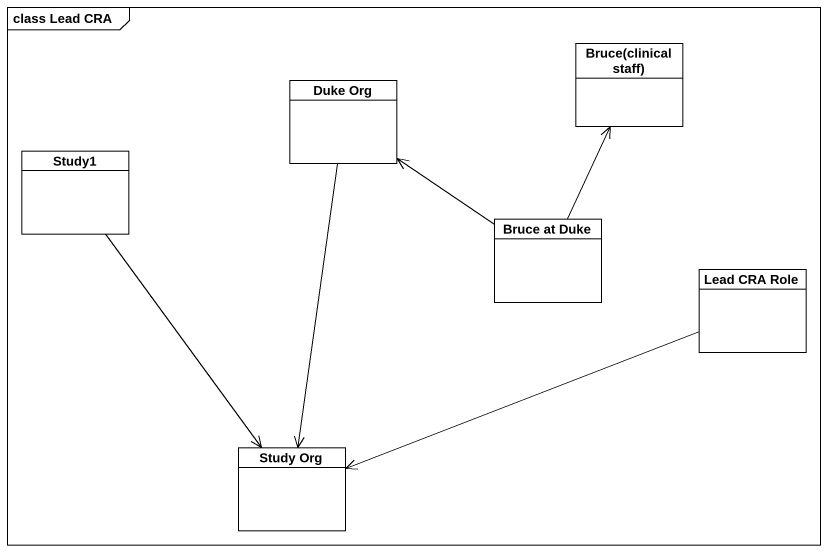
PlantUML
@startuml
mainframe class Lead CRA
hide circle
hide empty members
class "Bruce(clinical staff)" as Bruce_clinical_staff
class "Duke Org" as Duke_Org
class Study1
class "Bruce at Duke" as Bruce_at_Duke
class "Lead CRA Role" as Lead_CRA_Role
class "Study Org" as Study_Org
Bruce_clinical_staff <-- Bruce_at_Duke
Duke_Org <-- Bruce_at_Duke
Duke_Org --> Study_Org
Study1 --> Study_Org
Lead_CRA_Role -left-> Study_Org
@enduml
